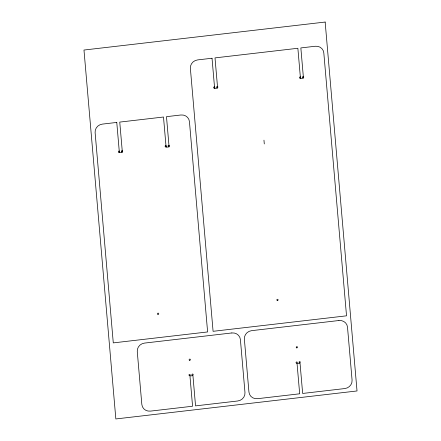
<?xml version="1.0" encoding="UTF-8"?>
<svg xmlns="http://www.w3.org/2000/svg" width="441" height="441" viewBox="0 0 441 441"><rect width="100%" height="100%" fill="white"/><g stroke="black" fill="none" stroke-linecap="round" stroke-linejoin="round"><path stroke-width="0.66" d="M263.961 140.172L264.291 143.948M325.155 22.05L83.977 50.037L115.845 418.95L357.023 390.963L325.155 22.05M212.027 58.24L197.651 59.904A8.015 7.558 -20.7 0 0 190.374 68.388L213.086 331.312L346.527 315.822L323.815 52.898A8.015 7.558 -20.7 0 0 315.227 46.261L300.85 47.931L303.463 78.167L300.481 78.515L297.868 48.273L215.01 57.892L217.622 88.128L214.64 88.476L212.027 58.24M116.771 122.433L102.395 124.103A8.015 7.558 -20.7 0 0 95.113 132.581L113.282 342.894L207.612 331.946L189.443 121.639A8.015 7.558 -20.7 0 0 180.854 114.996L166.483 116.667L169.09 146.903L166.108 147.25L163.495 117.014L119.754 122.091L122.366 152.327L119.384 152.674L116.771 122.433M231.817 332.955L144.549 343.081A8.015 7.558 -20.7 0 0 137.267 351.565L141.837 404.48A8.015 7.558 -20.7 0 0 150.425 411.117L192.568 406.227L189.955 375.991L192.938 375.644L195.55 405.88L237.693 400.99A8.015 7.558 -20.7 0 0 244.975 392.512L240.406 339.592A8.015 7.558 -20.7 0 0 231.817 332.955M338.92 320.524L251.651 330.651A8.015 7.558 -20.7 0 0 244.369 339.135L248.939 392.049A8.015 7.558 -20.7 0 0 257.527 398.692L299.671 393.796L297.058 363.56L300.04 363.213L302.653 393.455L344.796 388.56A8.015 7.558 -20.7 0 0 352.078 380.081L347.508 327.161A8.015 7.558 -20.7 0 0 338.92 320.524M189.619 360.297A0.639 0.606 -20.7 0 0 190.374 359.498A0.639 0.606 -20.7 0 0 189.299 359.299A0.639 0.606 -20.7 0 0 189.619 360.297M296.721 347.866A0.639 0.606 -20.7 0 0 297.477 347.067A0.639 0.606 -20.7 0 0 296.402 346.869A0.639 0.606 -20.7 0 0 296.721 347.866M157.966 314.339A0.639 0.606 -20.7 0 0 158.716 313.54A0.639 0.606 -20.7 0 0 157.641 313.342A0.639 0.606 -20.7 0 0 157.966 314.339M277.323 300.486A0.639 0.606 -20.7 0 0 278.078 299.687A0.639 0.606 -20.7 0 0 277.003 299.489A0.639 0.606 -20.7 0 0 277.323 300.486M217.099 87.726A0.639 0.606 -20.7 0 0 217.854 86.927A0.639 0.606 -20.7 0 0 216.779 86.728A0.639 0.606 -20.7 0 0 217.099 87.726M214.117 88.073A0.639 0.606 -20.7 0 0 214.872 87.274A0.639 0.606 -20.7 0 0 213.797 87.075A0.639 0.606 -20.7 0 0 214.117 88.073M302.939 77.765A0.639 0.606 -20.7 0 0 303.695 76.966A0.639 0.606 -20.7 0 0 302.62 76.767A0.639 0.606 -20.7 0 0 302.939 77.765M299.957 78.112A0.639 0.606 -20.7 0 0 300.712 77.313A0.639 0.606 -20.7 0 0 299.637 77.114A0.639 0.606 -20.7 0 0 299.957 78.112M121.843 151.925A0.639 0.606 -20.7 0 0 122.598 151.125A0.639 0.606 -20.7 0 0 121.523 150.927A0.639 0.606 -20.7 0 0 121.843 151.925M118.861 152.272A0.639 0.606 -20.7 0 0 119.61 151.472A0.639 0.606 -20.7 0 0 118.535 151.274A0.639 0.606 -20.7 0 0 118.861 152.272M168.572 146.5A0.639 0.606 -20.7 0 0 169.322 145.701A0.639 0.606 -20.7 0 0 168.247 145.508A0.639 0.606 -20.7 0 0 168.572 146.5M165.59 146.847A0.639 0.606 -20.7 0 0 166.34 146.048A0.639 0.606 -20.7 0 0 165.265 145.85A0.639 0.606 -20.7 0 0 165.59 146.847M189.437 375.589A0.639 0.606 -20.7 0 0 190.187 374.789A0.639 0.606 -20.7 0 0 189.112 374.591A0.639 0.606 -20.7 0 0 189.437 375.589M192.419 375.241A0.639 0.606 -20.7 0 0 193.169 374.442A0.639 0.606 -20.7 0 0 192.094 374.244A0.639 0.606 -20.7 0 0 192.419 375.241M296.539 363.158A0.639 0.606 -20.7 0 0 297.289 362.359A0.639 0.606 -20.7 0 0 296.214 362.16A0.639 0.606 -20.7 0 0 296.539 363.158M299.522 362.811A0.639 0.606 -20.7 0 0 300.271 362.011A0.639 0.606 -20.7 0 0 299.196 361.813A0.639 0.606 -20.7 0 0 299.522 362.811"/></g></svg>
